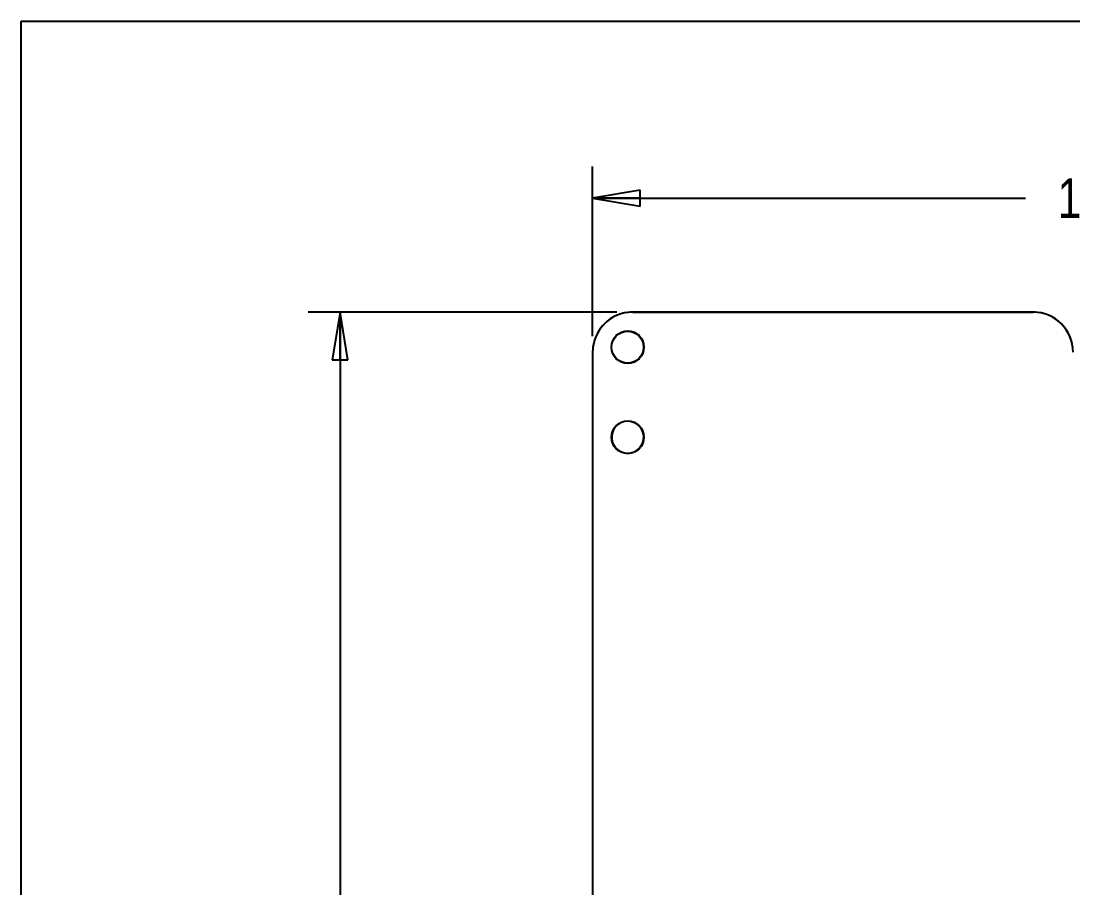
# Model space of a CAD drawing. Header units: inches. Extents: x 0 to 8.3, y 0 to 11.7.
# Drawn here: x 0 to 4.138, y 8.282 to 11.693 of the extents above; entities that cross this region are included whole.
import ezdxf

# ---------------------------------------------------------------- set-up
doc = ezdxf.new("R2010")
doc.units = ezdxf.units.IN
doc.header["$LTSCALE"] = 0.762205
doc.header["$MEASUREMENT"] = 0
doc.layers.get('0').update_dxf_attribs({"linetype": 'CONTINUOUS'})
doc.layers.add('02___PRT_ALL_AXES', color=7, linetype='CONTINUOUS')
doc.layers.add('03___PRT_ALL_CURVES', color=7, linetype='CONTINUOUS')
doc.styles.get("Standard").update_dxf_attribs({"font": 'txt', "width": 0.8})
doc.dimstyles.new('DIMSTYLE_1', dxfattribs={"dimtxt": 0.15625, "dimasz": 0.1875, "dimexe": 0.125, "dimexo": 0.0625, "dimgap": 0.078125, "dimtad": 0, "dimtih": 1, "dimtoh": 1, "dimzin": 4, "dimdsep": 46, "dimtxsty": 'STANDARD', "dimblk": 'CLOSED', "dimblk1": 'CLOSED', "dimblk2": 'CLOSED', "dimcen": 0.09, "dimadec": 0, "dimazin": 0, "dimtfac": 1, "dimtofl": 0, "dimtmove": 0, "dimatfit": 3, "dimldrblk": 'CLOSED', "dimfxl": 1, "dimtolj": 1, "dimtzin": 4, "dimarcsym": 0})

# ---------------------------------------------------------------- blocks, each defined once
blk = doc.blocks.new('_CLOSED')
at = {"color": 0, "linetype": 'BYBLOCK'}
for p, q in [((0, 0), (-1, 0.167)), ((-1, 0.167), (-1, -0.167)), ((-1, -0.167), (0, 0)), ((-1, 0), (0, 0))]:
    blk.add_line(p, q, dxfattribs=at)
blk = doc.blocks.new('*D0')
at = {"color": 2, "linetype": 'CONTINUOUS'}
for p, q in [((2.3435, 10.5477), (1.1297, 10.5477)), ((1.2547, 10.5477), (1.2547, 5.9165)), ((1.2547, 0.9729), (1.2547, 5.604)), ((2.3435, 0.9729), (1.1297, 0.9729))]:
    blk.add_line(p, q, dxfattribs=at)
at = {"color": 2, "linetype": 'CONTINUOUS', "xscale": 0.1875, "yscale": 0.1875, "zscale": 0.1875}
for p, rotation in [((1.2547, 10.5477), 90), ((1.2547, 0.9729), 270)]:
    blk.add_blockref('_CLOSED', p, dxfattribs=dict(at, rotation=rotation))
at = {"color": 2, "linetype": 'CONTINUOUS', "insert": (1.2547, 5.8384), "char_height": 0.15625, "width": 0.625, "attachment_point": 2, "line_spacing_factor": 0.9}
blk.add_mtext('243.2', dxfattribs=at)
blk = doc.blocks.new('*D1')
at = {"color": 2, "linetype": 'CONTINUOUS'}
for p, q in [((2.2485, 10.4527), (2.2485, 11.1207)), ((6.1855, 10.4527), (6.1855, 11.1207)), ((2.2485, 10.9957), (3.9514, 10.9957)), ((6.1855, 10.9957), (4.4826, 10.9957))]:
    blk.add_line(p, q, dxfattribs=at)
at = {"color": 2, "linetype": 'CONTINUOUS', "xscale": 0.1875, "yscale": 0.1875, "zscale": 0.1875, "rotation": 180}
blk.add_blockref('_CLOSED', (2.2485, 10.9957), dxfattribs=at)
at = {"color": 2, "linetype": 'CONTINUOUS', "xscale": 0.1875, "yscale": 0.1875, "zscale": 0.1875}
blk.add_blockref('_CLOSED', (6.1855, 10.9957), dxfattribs=at)
at = {"color": 2, "linetype": 'CONTINUOUS', "insert": (4.217, 11.0738), "char_height": 0.15625, "width": 0.375, "attachment_point": 2, "line_spacing_factor": 0.9}
blk.add_mtext('100', dxfattribs=at)

msp = doc.modelspace()

# ---------------------------------------------------------------- linework, layer by layer
at = {"color": 7, "linetype": 'CONTINUOUS'}
for p, q in [((0, 0), (0, 11.6929)), ((0, 11.6929), (8.2677, 11.6929)), ((2.406, 10.5477), (3.9808, 10.5477)), ((2.2485, 10.3902), (2.2485, 1.0516))]:
    msp.add_line(p, q, dxfattribs=at)
for centre, start, end in [((2.406, 10.3902), 90, 180), ((3.9808, 10.3902), 0, 90)]:
    msp.add_arc(centre, 0.1575, start, end, dxfattribs=at)
at = {"layer": '02___PRT_ALL_AXES', "color": 7, "linetype": 'CONTINUOUS'}
for centre in [(2.3863, 10.4099), (2.3863, 10.0555)]:
    msp.add_circle(centre, 0.064, dxfattribs=at)
at = {"layer": '03___PRT_ALL_CURVES', "color": 4, "linetype": 'CONTINUOUS'}
for p, q in [((3.9808, 10.5477), (2.406, 10.5477)), ((2.2485, 10.3902), (2.2485, 1.0514))]:
    msp.add_line(p, q, dxfattribs=at)
msp.add_circle((2.3861, 10.4101), 0.063, dxfattribs=at)
msp.add_arc((2.3863, 10.0556), 0.063, 90, 79.4117, dxfattribs=at)
msp.add_open_spline([(2.406, 10.5477), (2.3923, 10.5476), (2.3647, 10.5441), (2.3263, 10.5281), (2.2933, 10.5028), (2.268, 10.4698), (2.2521, 10.4314), (2.2485, 10.4039), (2.2485, 10.3902)], degree=3, dxfattribs=at)
msp.add_open_spline([(4.1379, 10.4005), (4.1372, 10.4107), (4.1333, 10.4346), (4.1187, 10.4698), (4.0934, 10.5028), (4.0604, 10.5281), (4.022, 10.5441), (3.9945, 10.5476), (3.9808, 10.5477)], degree=3, knots=[0, 0, 0, 0, 0.130435, 0.304348, 0.478261, 0.652174, 0.826087, 1, 1, 1, 1], dxfattribs=at)

# ---------------------------------------------------------------- dimensions: what is measured, and where the dimension line sits
at = {"color": 2, "linetype": 'CONTINUOUS'}
dim = msp.add_linear_dim(base=(6.1855, 10.9957), p1=(2.2485, 10.3902), p2=(6.1855, 10.3902), dimstyle='DIMSTYLE_1', dxfattribs=at)
dim.commit()
dim.dimension.update_dxf_attribs({"geometry": '*D1', "text_midpoint": (4.217, 10.9957), "dimtype": 160})
dim = msp.add_linear_dim(base=(1.2547, 0.9729), p1=(2.406, 10.5477), p2=(2.406, 0.9729), angle=270, dimstyle='DIMSTYLE_1', dxfattribs=at)
dim.commit()
dim.dimension.update_dxf_attribs({"geometry": '*D0', "text_midpoint": (1.2547, 5.7603), "dimtype": 160})

doc.saveas('drawing.dxf')
